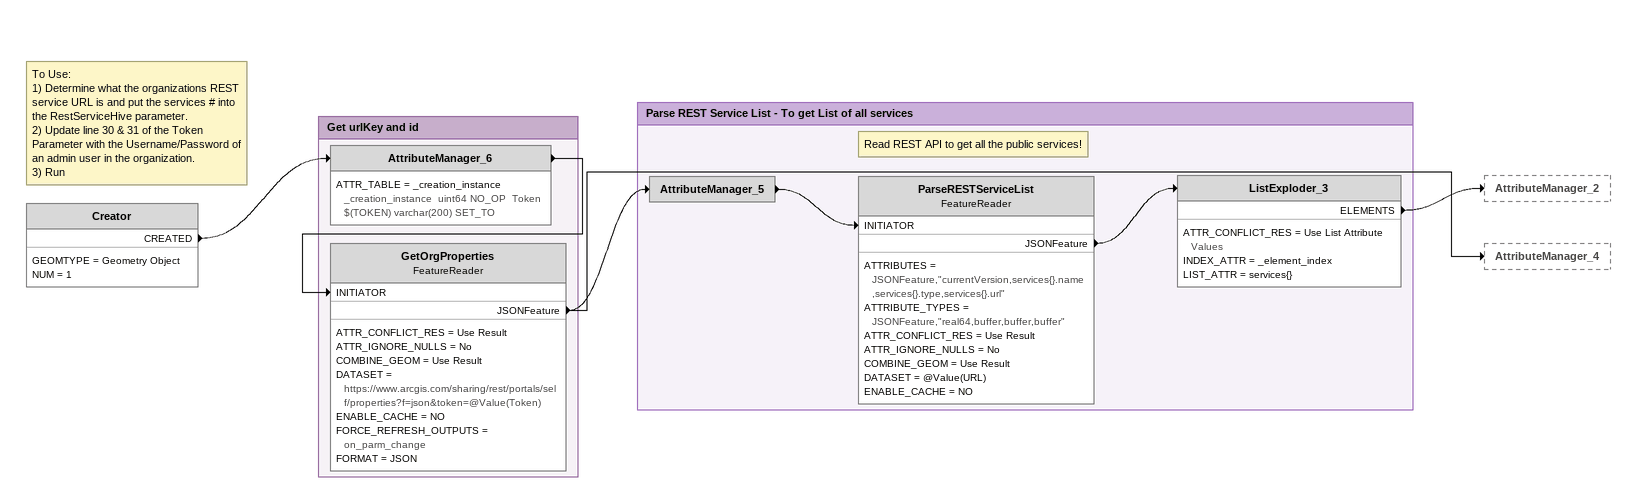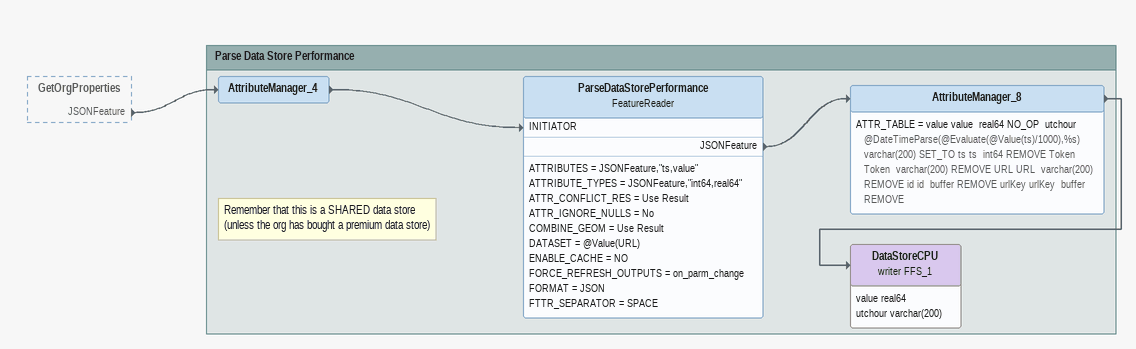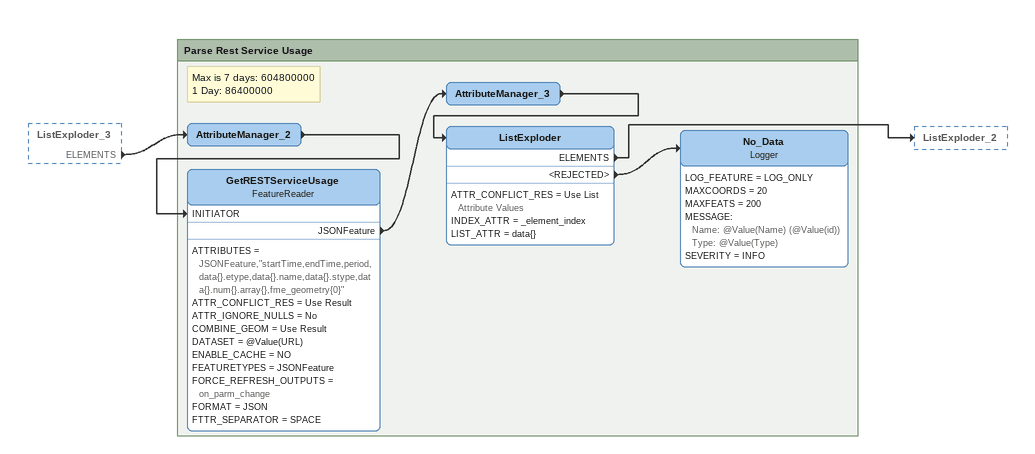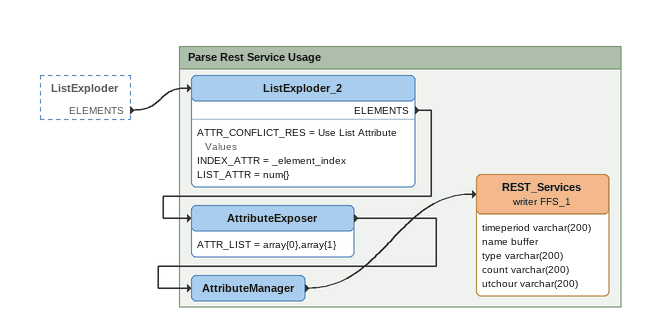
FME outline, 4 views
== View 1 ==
Note: To Use: / 1) Determine what the organizations REST service URL is and put the services # into the RestServiceHive parameter. / 2) Update line 30 & 31 of the Token Parameter with the Username/Password of an admin user in the organization. / 3) Run
Creator
    GEOMTYPE = Geometry Object
    NUM = 1
    CREATED -> AttributeManager_6

Bookmark: Get urlKey and id
AttributeManager_6
    ATTR_TABLE = _creation_instance _creation_instance  uint64 NO_OP  Token $(TOKEN) varchar(200) SET_TO
    -> GetOrgProperties [INITIATOR]
GetOrgProperties: FeatureReader
    ATTR_CONFLICT_RES = Use Result
    ATTR_IGNORE_NULLS = No
    COMBINE_GEOM = Use Result
    DATASET = https://www.arcgis.com/sharing/rest/portals/self/properties?f=json&token=@Value(Token)
    ENABLE_CACHE = NO
    FORCE_REFRESH_OUTPUTS = on_parm_change
    FORMAT = JSON
    JSONFeature -> AttributeManager_5
    JSONFeature -> AttributeManager_4

Bookmark: Parse REST Service List - To get List of all services
AttributeManager_5
    -> ParseRESTServiceList [INITIATOR]
Note: Read REST API to get all the public services!
ParseRESTServiceList: FeatureReader
    ATTRIBUTES = JSONFeature,"currentVersion,services{}.name,services{}.type,services{}.url"
    ATTRIBUTE_TYPES = JSONFeature,"real64,buffer,buffer,buffer"
    ATTR_CONFLICT_RES = Use Result
    ATTR_IGNORE_NULLS = No
    COMBINE_GEOM = Use Result
    DATASET = @Value(URL)
    ENABLE_CACHE = NO
    JSONFeature -> ListExploder_3
ListExploder_3
    ATTR_CONFLICT_RES = Use List Attribute Values
    INDEX_ATTR = _element_index
    LIST_ATTR = services{}
    ELEMENTS -> AttributeManager_2

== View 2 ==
GetOrgProperties [outside]
    JSONFeature -> AttributeManager_4

Bookmark: Parse Data Store Performance
Note: Remember that this is a SHARED data store / (unless the org has bought a premium data store)
AttributeManager_4
    -> ParseDataStorePerformance [INITIATOR]
ParseDataStorePerformance: FeatureReader
    ATTRIBUTES = JSONFeature,"ts,value"
    ATTRIBUTE_TYPES = JSONFeature,"int64,real64"
    ATTR_CONFLICT_RES = Use Result
    ATTR_IGNORE_NULLS = No
    COMBINE_GEOM = Use Result
    DATASET = @Value(URL)
    ENABLE_CACHE = NO
    FORCE_REFRESH_OUTPUTS = on_parm_change
    FORMAT = JSON
    FTTR_SEPARATOR = SPACE
    JSONFeature -> AttributeManager_8
AttributeManager_8
    ATTR_TABLE = value value  real64 NO_OP  utchour @DateTimeParse(@Evaluate(@Value(ts)/1000),%s) varchar(200) SET_TO ts ts  int64 REMOVE Token Token  varchar(200) REMOVE URL URL  varchar(200) REMOVE id id  buffer REMOVE urlKey urlKey  buffer REMOVE
    -> DataStoreCPU (writer FFS_1)
DataStoreCPU (writer FFS_1)
    attributes: value real64, utchour varchar(200)

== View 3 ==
ListExploder_3 [outside]
    ELEMENTS -> AttributeManager_2

Bookmark: Parse Rest Service Usage
Note: Max is 7 days: 604800000 / 1 Day: 86400000
AttributeManager_2
    -> GetRESTServiceUsage [INITIATOR]
GetRESTServiceUsage: FeatureReader
    ATTRIBUTES = JSONFeature,"startTime,endTime,period,data{}.etype,data{}.name,data{}.stype,data{}.num{}.array{},fme_geometry{0}"
    ATTR_CONFLICT_RES = Use Result
    ATTR_IGNORE_NULLS = No
    COMBINE_GEOM = Use Result
    DATASET = @Value(URL)
    ENABLE_CACHE = NO
    FEATURETYPES = JSONFeature
    FORCE_REFRESH_OUTPUTS = on_parm_change
    FORMAT = JSON
    FTTR_SEPARATOR = SPACE
    JSONFeature -> AttributeManager_3
AttributeManager_3
    -> ListExploder
ListExploder
    ATTR_CONFLICT_RES = Use List Attribute Values
    INDEX_ATTR = _element_index
    LIST_ATTR = data{}
    ELEMENTS -> ListExploder_2
    <REJECTED> -> No_Data
No_Data: Logger
    LOG_FEATURE = LOG_ONLY
    MAXCOORDS = 20
    MAXFEATS = 200
    MESSAGE:
      Name: @Value(Name) (@Value(id))
      Type: @Value(Type)
    SEVERITY = INFO

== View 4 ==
ListExploder [outside]
    ELEMENTS -> ListExploder_2

Bookmark: Parse Rest Service Usage
ListExploder_2
    ATTR_CONFLICT_RES = Use List Attribute Values
    INDEX_ATTR = _element_index
    LIST_ATTR = num{}
    ELEMENTS -> AttributeExposer
AttributeExposer
    ATTR_LIST = array{0},array{1}
    -> AttributeManager
AttributeManager
    -> REST_Services (writer FFS_1)
REST_Services (writer FFS_1)
    attributes: timeperiod varchar(200), name buffer, type varchar(200), count varchar(200), utchour varchar(200)
